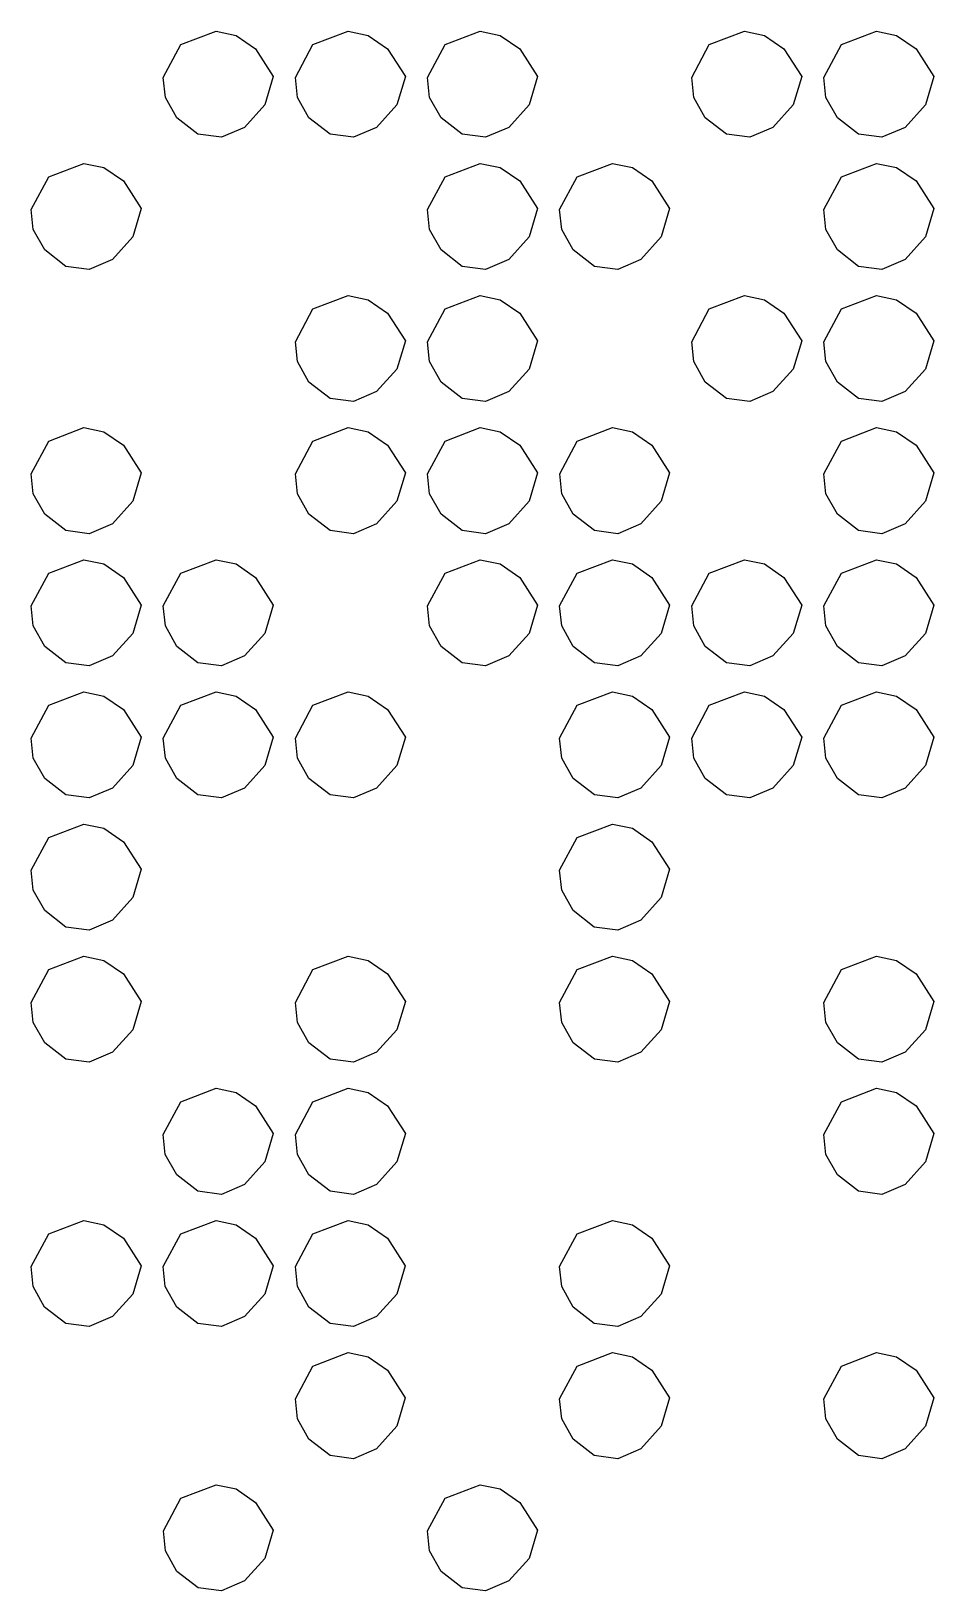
# Model space of a CAD drawing. Extents: x -13.9 to 69.6, y -29.8 to 53.7.
# Drawn here: x 53.9 to 69.32, y 2.16 to 28.81 of the extents above; entities that cross this region are included whole.
import ezdxf

# ---------------------------------------------------------------- set-up
doc = ezdxf.new("R2010")
doc.units = 0

msp = doc.modelspace()

# ---------------------------------------------------------------- linework, layer by layer
at = {"layer": 'Image'}
for p, q in [((56.454485, 28.578363), (57.05571, 28.807643)), ((57.05571, 28.807643), (57.397892, 28.735656)), ((58.712265, 28.578363), (59.31349, 28.807643)), ((59.31349, 28.807643), (59.655672, 28.735656)), ((60.970045, 28.578363), (61.57127, 28.807643)), ((61.57127, 28.807643), (61.913452, 28.735656)), ((65.485595, 28.578363), (66.08682, 28.807643)), ((66.08682, 28.807643), (66.429002, 28.735656)), ((67.743375, 28.578363), (68.3446, 28.807643)), ((68.3446, 28.807643), (68.686782, 28.735656)), ((56.154695, 28.018361), (56.454485, 28.578363)), ((57.397892, 28.735656), (57.72967, 28.50586)), ((58.412475, 28.018361), (58.712265, 28.578363)), ((59.655672, 28.735656), (59.98745, 28.50586)), ((60.670255, 28.018361), (60.970045, 28.578363)), ((61.913452, 28.735656), (62.24523, 28.50586)), ((65.185805, 28.018361), (65.485595, 28.578363)), ((66.429002, 28.735656), (66.76078, 28.50586)), ((67.443585, 28.018361), (67.743375, 28.578363)), ((68.686782, 28.735656), (69.01856, 28.50586)), ((57.72967, 28.50586), (58.032982, 28.034118)), ((59.98745, 28.50586), (60.290762, 28.034118)), ((62.24523, 28.50586), (62.548542, 28.034118)), ((66.76078, 28.50586), (67.064092, 28.034118)), ((69.01856, 28.50586), (69.321872, 28.034118)), ((56.189307, 27.676947), (56.154695, 28.018361)), ((58.032982, 28.034118), (57.889204, 27.550047)), ((58.447087, 27.676947), (58.412475, 28.018361)), ((60.290762, 28.034118), (60.146984, 27.550047)), ((60.704867, 27.676947), (60.670255, 28.018361)), ((62.548542, 28.034118), (62.404764, 27.550047)), ((65.220417, 27.676947), (65.185805, 28.018361)), ((67.064092, 28.034118), (66.920314, 27.550047)), ((67.478197, 27.676947), (67.443585, 28.018361)), ((69.321872, 28.034118), (69.178094, 27.550047)), ((56.38504, 27.32798), (56.189307, 27.676947)), ((57.889204, 27.550047), (57.542038, 27.164926)), ((58.64282, 27.32798), (58.447087, 27.676947)), ((60.146984, 27.550047), (59.799818, 27.164926)), ((60.9006, 27.32798), (60.704867, 27.676947)), ((62.404764, 27.550047), (62.057598, 27.164926)), ((65.41615, 27.32798), (65.220417, 27.676947)), ((66.920314, 27.550047), (66.573148, 27.164926)), ((67.67393, 27.32798), (67.478197, 27.676947)), ((69.178094, 27.550047), (68.830928, 27.164926)), ((56.385044, 27.327978), (56.38504, 27.32798)), ((56.747246, 27.047587), (56.385044, 27.327978)), ((58.642824, 27.327978), (58.64282, 27.32798)), ((59.005026, 27.047587), (58.642824, 27.327978)), ((60.900604, 27.327978), (60.9006, 27.32798)), ((61.262806, 27.047587), (60.900604, 27.327978)), ((65.416154, 27.327978), (65.41615, 27.32798)), ((65.778356, 27.047587), (65.416154, 27.327978)), ((67.673934, 27.327978), (67.67393, 27.32798)), ((68.036136, 27.047587), (67.673934, 27.327978)), ((57.147148, 26.995338), (56.747246, 27.047587)), ((57.542038, 27.164926), (57.147148, 26.995338)), ((59.404928, 26.995338), (59.005026, 27.047587)), ((59.799818, 27.164926), (59.404928, 26.995338)), ((61.662708, 26.995338), (61.262806, 27.047587)), ((62.057598, 27.164926), (61.662708, 26.995338)), ((66.178258, 26.995338), (65.778356, 27.047587)), ((66.573148, 27.164926), (66.178258, 26.995338)), ((68.436038, 26.995338), (68.036136, 27.047587)), ((68.830928, 27.164926), (68.436038, 26.995338)), ((54.196715, 26.320583), (54.79794, 26.549863)), ((54.79794, 26.549863), (55.140122, 26.477876)), ((55.140122, 26.477876), (55.4719, 26.24808)), ((60.970045, 26.320583), (61.57127, 26.549863)), ((61.57127, 26.549863), (61.913452, 26.477876)), ((61.913452, 26.477876), (62.24523, 26.24808)), ((63.227825, 26.320583), (63.82905, 26.549863)), ((63.82905, 26.549863), (64.171232, 26.477876)), ((64.171232, 26.477876), (64.50301, 26.24808)), ((67.743375, 26.320583), (68.3446, 26.549863)), ((68.3446, 26.549863), (68.686782, 26.477876)), ((68.686782, 26.477876), (69.01856, 26.24808)), ((53.896925, 25.760581), (54.196715, 26.320583)), ((55.4719, 26.24808), (55.775212, 25.776339)), ((60.670255, 25.760581), (60.970045, 26.320583)), ((62.24523, 26.24808), (62.548542, 25.776339)), ((62.928035, 25.760581), (63.227825, 26.320583)), ((64.50301, 26.24808), (64.806322, 25.776339)), ((67.443585, 25.760581), (67.743375, 26.320583)), ((69.01856, 26.24808), (69.321872, 25.776339)), ((53.931537, 25.419167), (53.896925, 25.760581)), ((55.775212, 25.776339), (55.631434, 25.292267)), ((60.704867, 25.419167), (60.670255, 25.760581)), ((62.548542, 25.776339), (62.404764, 25.292267)), ((62.962647, 25.419167), (62.928035, 25.760581)), ((64.806322, 25.776339), (64.662544, 25.292267)), ((67.478197, 25.419167), (67.443585, 25.760581)), ((69.321872, 25.776339), (69.178094, 25.292267)), ((54.12727, 25.0702), (53.931537, 25.419167)), ((60.9006, 25.0702), (60.704867, 25.419167)), ((63.15838, 25.0702), (62.962647, 25.419167)), ((67.67393, 25.0702), (67.478197, 25.419167)), ((54.127274, 25.070198), (54.12727, 25.0702)), ((54.489476, 24.789807), (54.127274, 25.070198)), ((55.631434, 25.292267), (55.284268, 24.907146)), ((60.900604, 25.070198), (60.9006, 25.0702)), ((61.262806, 24.789807), (60.900604, 25.070198)), ((62.404764, 25.292267), (62.057598, 24.907146)), ((63.158384, 25.070198), (63.15838, 25.0702)), ((63.520586, 24.789807), (63.158384, 25.070198)), ((64.662544, 25.292267), (64.315378, 24.907146)), ((67.673934, 25.070198), (67.67393, 25.0702)), ((68.036136, 24.789807), (67.673934, 25.070198)), ((69.178094, 25.292267), (68.830928, 24.907146)), ((54.889378, 24.737558), (54.489476, 24.789807)), ((55.284268, 24.907146), (54.889378, 24.737558)), ((61.662708, 24.737558), (61.262806, 24.789807)), ((62.057598, 24.907146), (61.662708, 24.737558)), ((63.920488, 24.737558), (63.520586, 24.789807)), ((64.315378, 24.907146), (63.920488, 24.737558)), ((68.436038, 24.737558), (68.036136, 24.789807)), ((68.830928, 24.907146), (68.436038, 24.737558)), ((58.712275, 24.062803), (59.3135, 24.292083)), ((59.3135, 24.292083), (59.655682, 24.220096)), ((60.970055, 24.062803), (61.57128, 24.292083)), ((61.57128, 24.292083), (61.913462, 24.220096)), ((65.485605, 24.062803), (66.08683, 24.292083)), ((66.08683, 24.292083), (66.429012, 24.220096)), ((67.743385, 24.062803), (68.34461, 24.292083)), ((68.34461, 24.292083), (68.686792, 24.220096)), ((58.412485, 23.502801), (58.712275, 24.062803)), ((59.655682, 24.220096), (59.98746, 23.9903)), ((59.98746, 23.9903), (60.290772, 23.518558)), ((60.670265, 23.502801), (60.970055, 24.062803)), ((61.913462, 24.220096), (62.24524, 23.9903)), ((62.24524, 23.9903), (62.548552, 23.518558)), ((65.185815, 23.502801), (65.485605, 24.062803)), ((66.429012, 24.220096), (66.76079, 23.9903)), ((66.76079, 23.9903), (67.064102, 23.518558)), ((67.443595, 23.502801), (67.743385, 24.062803)), ((68.686792, 24.220096), (69.01857, 23.9903)), ((69.01857, 23.9903), (69.321882, 23.518558)), ((58.447097, 23.161387), (58.412485, 23.502801)), ((60.290772, 23.518558), (60.146994, 23.034487)), ((60.704877, 23.161387), (60.670265, 23.502801)), ((62.548552, 23.518558), (62.404774, 23.034487)), ((65.220427, 23.161387), (65.185815, 23.502801)), ((67.064102, 23.518558), (66.920324, 23.034487)), ((67.478207, 23.161387), (67.443595, 23.502801)), ((69.321882, 23.518558), (69.178104, 23.034487)), ((58.64283, 22.81242), (58.447097, 23.161387)), ((60.146994, 23.034487), (59.799828, 22.649366)), ((60.90061, 22.81242), (60.704877, 23.161387)), ((62.404774, 23.034487), (62.057608, 22.649366)), ((65.41616, 22.81242), (65.220427, 23.161387)), ((66.920324, 23.034487), (66.573158, 22.649366)), ((67.67394, 22.81242), (67.478207, 23.161387)), ((69.178104, 23.034487), (68.830938, 22.649366)), ((58.642834, 22.812418), (58.64283, 22.81242)), ((59.005036, 22.532027), (58.642834, 22.812418)), ((60.900614, 22.812418), (60.90061, 22.81242)), ((61.262816, 22.532027), (60.900614, 22.812418)), ((65.416164, 22.812418), (65.41616, 22.81242)), ((65.778366, 22.532027), (65.416164, 22.812418)), ((67.673944, 22.812418), (67.67394, 22.81242)), ((68.036146, 22.532027), (67.673944, 22.812418)), ((59.404938, 22.479778), (59.005036, 22.532027)), ((59.799828, 22.649366), (59.404938, 22.479778)), ((61.662718, 22.479778), (61.262816, 22.532027)), ((62.057608, 22.649366), (61.662718, 22.479778)), ((66.178268, 22.479778), (65.778366, 22.532027)), ((66.573158, 22.649366), (66.178268, 22.479778)), ((68.436048, 22.479778), (68.036146, 22.532027)), ((68.830938, 22.649366), (68.436048, 22.479778)), ((54.196775, 21.805023), (54.798, 22.034303)), ((54.798, 22.034303), (55.140182, 21.962316)), ((55.140182, 21.962316), (55.47196, 21.73252)), ((58.712325, 21.805023), (59.31355, 22.034303)), ((59.31355, 22.034303), (59.655732, 21.962316)), ((59.655732, 21.962316), (59.98751, 21.73252)), ((60.970105, 21.805023), (61.57133, 22.034303)), ((61.57133, 22.034303), (61.913512, 21.962316)), ((61.913512, 21.962316), (62.24529, 21.73252)), ((63.227885, 21.805023), (63.82911, 22.034303)), ((63.82911, 22.034303), (64.171292, 21.962316)), ((64.171292, 21.962316), (64.50307, 21.73252)), ((67.743435, 21.805023), (68.34466, 22.034303)), ((68.34466, 22.034303), (68.686842, 21.962316)), ((68.686842, 21.962316), (69.01862, 21.73252)), ((53.896985, 21.245021), (54.196775, 21.805023)), ((55.47196, 21.73252), (55.775272, 21.260779)), ((58.412535, 21.245021), (58.712325, 21.805023)), ((59.98751, 21.73252), (60.290822, 21.260779)), ((60.670315, 21.245021), (60.970105, 21.805023)), ((62.24529, 21.73252), (62.548602, 21.260779)), ((62.928095, 21.245021), (63.227885, 21.805023)), ((64.50307, 21.73252), (64.806382, 21.260779)), ((67.443645, 21.245021), (67.743435, 21.805023)), ((69.01862, 21.73252), (69.321932, 21.260779)), ((53.931597, 20.903607), (53.896985, 21.245021)), ((55.775272, 21.260779), (55.631494, 20.776707)), ((58.447147, 20.903607), (58.412535, 21.245021)), ((60.290822, 21.260779), (60.147044, 20.776707)), ((60.704927, 20.903607), (60.670315, 21.245021)), ((62.548602, 21.260779), (62.404824, 20.776707)), ((62.962707, 20.903607), (62.928095, 21.245021)), ((64.806382, 21.260779), (64.662604, 20.776707)), ((67.478257, 20.903607), (67.443645, 21.245021)), ((69.321932, 21.260779), (69.178154, 20.776707)), ((54.12733, 20.55464), (53.931597, 20.903607)), ((58.64288, 20.55464), (58.447147, 20.903607)), ((60.90066, 20.55464), (60.704927, 20.903607)), ((63.15844, 20.55464), (62.962707, 20.903607)), ((67.67399, 20.55464), (67.478257, 20.903607)), ((54.127334, 20.554638), (54.12733, 20.55464)), ((54.489536, 20.274247), (54.127334, 20.554638)), ((55.631494, 20.776707), (55.284328, 20.391586)), ((58.642884, 20.554638), (58.64288, 20.55464)), ((59.005086, 20.274247), (58.642884, 20.554638)), ((60.147044, 20.776707), (59.799878, 20.391586)), ((60.900664, 20.554638), (60.90066, 20.55464)), ((61.262866, 20.274247), (60.900664, 20.554638)), ((62.404824, 20.776707), (62.057658, 20.391586)), ((63.158444, 20.554638), (63.15844, 20.55464)), ((63.520646, 20.274247), (63.158444, 20.554638)), ((64.662604, 20.776707), (64.315438, 20.391586)), ((67.673994, 20.554638), (67.67399, 20.55464)), ((68.036196, 20.274247), (67.673994, 20.554638)), ((69.178154, 20.776707), (68.830988, 20.391586)), ((54.889438, 20.221998), (54.489536, 20.274247)), ((55.284328, 20.391586), (54.889438, 20.221998)), ((59.404988, 20.221998), (59.005086, 20.274247)), ((59.799878, 20.391586), (59.404988, 20.221998)), ((61.662768, 20.221998), (61.262866, 20.274247)), ((62.057658, 20.391586), (61.662768, 20.221998)), ((63.920548, 20.221998), (63.520646, 20.274247)), ((64.315438, 20.391586), (63.920548, 20.221998)), ((68.436098, 20.221998), (68.036196, 20.274247)), ((68.830988, 20.391586), (68.436098, 20.221998)), ((54.196735, 19.547243), (54.79796, 19.776523)), ((54.79796, 19.776523), (55.140142, 19.704536)), ((56.454515, 19.547243), (57.05574, 19.776523)), ((57.05574, 19.776523), (57.397922, 19.704536)), ((60.970065, 19.547243), (61.57129, 19.776523)), ((61.57129, 19.776523), (61.913472, 19.704536)), ((63.227845, 19.547243), (63.82907, 19.776523)), ((63.82907, 19.776523), (64.171252, 19.704536)), ((65.485625, 19.547243), (66.08685, 19.776523)), ((66.08685, 19.776523), (66.429032, 19.704536)), ((67.743405, 19.547243), (68.34463, 19.776523)), ((68.34463, 19.776523), (68.686812, 19.704536)), ((53.896945, 18.987241), (54.196735, 19.547243)), ((55.140142, 19.704536), (55.47192, 19.47474)), ((55.47192, 19.47474), (55.775232, 19.002998)), ((56.154725, 18.987241), (56.454515, 19.547243)), ((57.397922, 19.704536), (57.7297, 19.47474)), ((57.7297, 19.47474), (58.033012, 19.002998)), ((60.670275, 18.987241), (60.970065, 19.547243)), ((61.913472, 19.704536), (62.24525, 19.47474)), ((62.24525, 19.47474), (62.548562, 19.002998)), ((62.928055, 18.987241), (63.227845, 19.547243)), ((64.171252, 19.704536), (64.50303, 19.47474)), ((64.50303, 19.47474), (64.806342, 19.002998)), ((65.185835, 18.987241), (65.485625, 19.547243)), ((66.429032, 19.704536), (66.76081, 19.47474)), ((66.76081, 19.47474), (67.064122, 19.002998)), ((67.443615, 18.987241), (67.743405, 19.547243)), ((68.686812, 19.704536), (69.01859, 19.47474)), ((69.01859, 19.47474), (69.321902, 19.002998)), ((53.931557, 18.645827), (53.896945, 18.987241)), ((55.775232, 19.002998), (55.631454, 18.518927)), ((56.189337, 18.645827), (56.154725, 18.987241)), ((58.033012, 19.002998), (57.889234, 18.518927)), ((60.704887, 18.645827), (60.670275, 18.987241)), ((62.548562, 19.002998), (62.404784, 18.518927)), ((62.962667, 18.645827), (62.928055, 18.987241)), ((64.806342, 19.002998), (64.662564, 18.518927)), ((65.220447, 18.645827), (65.185835, 18.987241)), ((67.064122, 19.002998), (66.920344, 18.518927)), ((67.478227, 18.645827), (67.443615, 18.987241)), ((69.321902, 19.002998), (69.178124, 18.518927)), ((54.12729, 18.29686), (53.931557, 18.645827)), ((55.631454, 18.518927), (55.284288, 18.133806)), ((56.38507, 18.29686), (56.189337, 18.645827)), ((57.889234, 18.518927), (57.542068, 18.133806)), ((60.90062, 18.29686), (60.704887, 18.645827)), ((62.404784, 18.518927), (62.057618, 18.133806)), ((63.1584, 18.29686), (62.962667, 18.645827)), ((64.662564, 18.518927), (64.315398, 18.133806)), ((65.41618, 18.29686), (65.220447, 18.645827)), ((66.920344, 18.518927), (66.573178, 18.133806)), ((67.67396, 18.29686), (67.478227, 18.645827)), ((69.178124, 18.518927), (68.830958, 18.133806)), ((54.127294, 18.296858), (54.12729, 18.29686)), ((54.489496, 18.016467), (54.127294, 18.296858)), ((55.284288, 18.133806), (54.889398, 17.964218)), ((56.385074, 18.296858), (56.38507, 18.29686)), ((56.747276, 18.016467), (56.385074, 18.296858)), ((57.542068, 18.133806), (57.147178, 17.964218)), ((60.900624, 18.296858), (60.90062, 18.29686)), ((61.262826, 18.016467), (60.900624, 18.296858)), ((62.057618, 18.133806), (61.662728, 17.964218)), ((63.158404, 18.296858), (63.1584, 18.29686)), ((63.520606, 18.016467), (63.158404, 18.296858)), ((64.315398, 18.133806), (63.920508, 17.964218)), ((65.416184, 18.296858), (65.41618, 18.29686)), ((65.778386, 18.016467), (65.416184, 18.296858)), ((66.573178, 18.133806), (66.178288, 17.964218)), ((67.673964, 18.296858), (67.67396, 18.29686)), ((68.036166, 18.016467), (67.673964, 18.296858)), ((68.830958, 18.133806), (68.436068, 17.964218)), ((54.889398, 17.964218), (54.489496, 18.016467)), ((57.147178, 17.964218), (56.747276, 18.016467)), ((61.662728, 17.964218), (61.262826, 18.016467)), ((63.920508, 17.964218), (63.520606, 18.016467)), ((66.178288, 17.964218), (65.778386, 18.016467)), ((68.436068, 17.964218), (68.036166, 18.016467)), ((54.196635, 17.289463), (54.79786, 17.518743)), ((54.79786, 17.518743), (55.140042, 17.446756)), ((55.140042, 17.446756), (55.47182, 17.21696)), ((56.454415, 17.289463), (57.05564, 17.518743)), ((57.05564, 17.518743), (57.397822, 17.446756)), ((57.397822, 17.446756), (57.7296, 17.21696)), ((58.712195, 17.289463), (59.31342, 17.518743)), ((59.31342, 17.518743), (59.655602, 17.446756)), ((59.655602, 17.446756), (59.98738, 17.21696)), ((63.227745, 17.289463), (63.82897, 17.518743)), ((63.82897, 17.518743), (64.171152, 17.446756)), ((64.171152, 17.446756), (64.50293, 17.21696)), ((65.485525, 17.289463), (66.08675, 17.518743)), ((66.08675, 17.518743), (66.428932, 17.446756)), ((66.428932, 17.446756), (66.76071, 17.21696)), ((67.743305, 17.289463), (68.34453, 17.518743)), ((68.34453, 17.518743), (68.686712, 17.446756)), ((68.686712, 17.446756), (69.01849, 17.21696)), ((53.896845, 16.729461), (54.196635, 17.289463)), ((55.47182, 17.21696), (55.775132, 16.745219)), ((56.154625, 16.729461), (56.454415, 17.289463)), ((57.7296, 17.21696), (58.032912, 16.745219)), ((58.412405, 16.729461), (58.712195, 17.289463)), ((59.98738, 17.21696), (60.290692, 16.745219)), ((62.927955, 16.729461), (63.227745, 17.289463)), ((64.50293, 17.21696), (64.806242, 16.745219)), ((65.185735, 16.729461), (65.485525, 17.289463)), ((66.76071, 17.21696), (67.064022, 16.745219)), ((67.443515, 16.729461), (67.743305, 17.289463)), ((69.01849, 17.21696), (69.321802, 16.745219)), ((53.931457, 16.388047), (53.896845, 16.729461)), ((55.775132, 16.745219), (55.631354, 16.261147)), ((56.189237, 16.388047), (56.154625, 16.729461)), ((58.032912, 16.745219), (57.889134, 16.261147)), ((58.447017, 16.388047), (58.412405, 16.729461)), ((60.290692, 16.745219), (60.146914, 16.261147)), ((62.962567, 16.388047), (62.927955, 16.729461)), ((64.806242, 16.745219), (64.662464, 16.261147)), ((65.220347, 16.388047), (65.185735, 16.729461)), ((67.064022, 16.745219), (66.920244, 16.261147)), ((67.478127, 16.388047), (67.443515, 16.729461)), ((69.321802, 16.745219), (69.178024, 16.261147)), ((54.12719, 16.03908), (53.931457, 16.388047)), ((55.631354, 16.261147), (55.284188, 15.876026)), ((56.38497, 16.03908), (56.189237, 16.388047)), ((57.889134, 16.261147), (57.541968, 15.876026)), ((58.64275, 16.03908), (58.447017, 16.388047)), ((60.146914, 16.261147), (59.799748, 15.876026)), ((63.1583, 16.03908), (62.962567, 16.388047)), ((64.662464, 16.261147), (64.315298, 15.876026)), ((65.41608, 16.03908), (65.220347, 16.388047)), ((66.920244, 16.261147), (66.573078, 15.876026)), ((67.67386, 16.03908), (67.478127, 16.388047)), ((69.178024, 16.261147), (68.830858, 15.876026)), ((54.127194, 16.039078), (54.12719, 16.03908)), ((54.489396, 15.758687), (54.127194, 16.039078)), ((56.384974, 16.039078), (56.38497, 16.03908)), ((56.747176, 15.758687), (56.384974, 16.039078)), ((58.642754, 16.039078), (58.64275, 16.03908)), ((59.004956, 15.758687), (58.642754, 16.039078)), ((63.158304, 16.039078), (63.1583, 16.03908)), ((63.520506, 15.758687), (63.158304, 16.039078)), ((65.416084, 16.039078), (65.41608, 16.03908)), ((65.778286, 15.758687), (65.416084, 16.039078)), ((67.673864, 16.039078), (67.67386, 16.03908)), ((68.036066, 15.758687), (67.673864, 16.039078)), ((54.889298, 15.706438), (54.489396, 15.758687)), ((55.284188, 15.876026), (54.889298, 15.706438)), ((57.147078, 15.706438), (56.747176, 15.758687)), ((57.541968, 15.876026), (57.147078, 15.706438)), ((59.404858, 15.706438), (59.004956, 15.758687)), ((59.799748, 15.876026), (59.404858, 15.706438)), ((63.920408, 15.706438), (63.520506, 15.758687)), ((64.315298, 15.876026), (63.920408, 15.706438)), ((66.178188, 15.706438), (65.778286, 15.758687)), ((66.573078, 15.876026), (66.178188, 15.706438)), ((68.435968, 15.706438), (68.036066, 15.758687)), ((68.830858, 15.876026), (68.435968, 15.706438)), ((54.196565, 15.031683), (54.79779, 15.260963)), ((54.79779, 15.260963), (55.139972, 15.188976)), ((63.227665, 15.031683), (63.82889, 15.260963)), ((63.82889, 15.260963), (64.171072, 15.188976)), ((53.896775, 14.471681), (54.196565, 15.031683)), ((55.139972, 15.188976), (55.47175, 14.95918)), ((55.47175, 14.95918), (55.775062, 14.487438)), ((62.927875, 14.471681), (63.227665, 15.031683)), ((64.171072, 15.188976), (64.50285, 14.95918)), ((64.50285, 14.95918), (64.806162, 14.487438)), ((53.931387, 14.130267), (53.896775, 14.471681)), ((55.775062, 14.487438), (55.631284, 14.003367)), ((62.962487, 14.130267), (62.927875, 14.471681)), ((64.806162, 14.487438), (64.662384, 14.003367)), ((54.12712, 13.7813), (53.931387, 14.130267)), ((63.15822, 13.7813), (62.962487, 14.130267)), ((55.631284, 14.003367), (55.284118, 13.618246)), ((64.662384, 14.003367), (64.315218, 13.618246)), ((54.127124, 13.781298), (54.12712, 13.7813)), ((54.489326, 13.500907), (54.127124, 13.781298)), ((55.284118, 13.618246), (54.889228, 13.448658)), ((63.158224, 13.781298), (63.15822, 13.7813)), ((63.520426, 13.500907), (63.158224, 13.781298)), ((64.315218, 13.618246), (63.920328, 13.448658)), ((54.889228, 13.448658), (54.489326, 13.500907)), ((63.920328, 13.448658), (63.520426, 13.500907)), ((54.196655, 12.773953), (54.79788, 13.003233)), ((54.79788, 13.003233), (55.140062, 12.931246)), ((55.140062, 12.931246), (55.47184, 12.70145)), ((58.712205, 12.773953), (59.31343, 13.003233)), ((59.31343, 13.003233), (59.655612, 12.931246)), ((59.655612, 12.931246), (59.98739, 12.70145)), ((63.227755, 12.773953), (63.82898, 13.003233)), ((63.82898, 13.003233), (64.171162, 12.931246)), ((64.171162, 12.931246), (64.50294, 12.70145)), ((67.743305, 12.773953), (68.34453, 13.003233)), ((68.34453, 13.003233), (68.686712, 12.931246)), ((68.686712, 12.931246), (69.01849, 12.70145)), ((53.896865, 12.213951), (54.196655, 12.773953)), ((55.47184, 12.70145), (55.775152, 12.229709)), ((58.412415, 12.213951), (58.712205, 12.773953)), ((59.98739, 12.70145), (60.290702, 12.229709)), ((62.927965, 12.213951), (63.227755, 12.773953)), ((64.50294, 12.70145), (64.806252, 12.229709)), ((67.443515, 12.213951), (67.743305, 12.773953)), ((69.01849, 12.70145), (69.321802, 12.229709)), ((53.931477, 11.872537), (53.896865, 12.213951)), ((55.775152, 12.229709), (55.631374, 11.745638)), ((58.447027, 11.872537), (58.412415, 12.213951)), ((60.290702, 12.229709), (60.146924, 11.745638)), ((62.962577, 11.872537), (62.927965, 12.213951)), ((64.806252, 12.229709), (64.662474, 11.745638)), ((67.478127, 11.872537), (67.443515, 12.213951)), ((69.321802, 12.229709), (69.178024, 11.745638)), ((54.12721, 11.52357), (53.931477, 11.872537)), ((55.631374, 11.745638), (55.284208, 11.360517)), ((58.64276, 11.52357), (58.447027, 11.872537)), ((60.146924, 11.745638), (59.799758, 11.360517)), ((63.15831, 11.52357), (62.962577, 11.872537)), ((64.662474, 11.745638), (64.315308, 11.360517)), ((67.67386, 11.52357), (67.478127, 11.872537)), ((69.178024, 11.745638), (68.830858, 11.360517)), ((54.127214, 11.523569), (54.12721, 11.52357)), ((54.489416, 11.243178), (54.127214, 11.523569)), ((58.642764, 11.523569), (58.64276, 11.52357)), ((59.004966, 11.243178), (58.642764, 11.523569)), ((63.158314, 11.523569), (63.15831, 11.52357)), ((63.520516, 11.243178), (63.158314, 11.523569)), ((67.673864, 11.523569), (67.67386, 11.52357)), ((68.036066, 11.243178), (67.673864, 11.523569)), ((54.889318, 11.190929), (54.489416, 11.243178)), ((55.284208, 11.360517), (54.889318, 11.190929)), ((59.404868, 11.190929), (59.004966, 11.243178)), ((59.799758, 11.360517), (59.404868, 11.190929)), ((63.920418, 11.190929), (63.520516, 11.243178)), ((64.315308, 11.360517), (63.920418, 11.190929)), ((68.435968, 11.190929), (68.036066, 11.243178)), ((68.830858, 11.360517), (68.435968, 11.190929)), ((56.454365, 10.516173), (57.05559, 10.745453)), ((57.05559, 10.745453), (57.397772, 10.673466)), ((57.397772, 10.673466), (57.72955, 10.44367)), ((58.712145, 10.516173), (59.31337, 10.745453)), ((59.31337, 10.745453), (59.655552, 10.673466)), ((59.655552, 10.673466), (59.98733, 10.44367)), ((67.743245, 10.516173), (68.34447, 10.745453)), ((68.34447, 10.745453), (68.686652, 10.673466)), ((68.686652, 10.673466), (69.01843, 10.44367)), ((56.154575, 9.956171), (56.454365, 10.516173)), ((57.72955, 10.44367), (58.032862, 9.971929)), ((58.412355, 9.956171), (58.712145, 10.516173)), ((59.98733, 10.44367), (60.290642, 9.971929)), ((67.443455, 9.956171), (67.743245, 10.516173)), ((69.01843, 10.44367), (69.321742, 9.971929)), ((56.189187, 9.614757), (56.154575, 9.956171)), ((58.032862, 9.971929), (57.889084, 9.487857)), ((58.446967, 9.614757), (58.412355, 9.956171)), ((60.290642, 9.971929), (60.146864, 9.487857)), ((67.478067, 9.614757), (67.443455, 9.956171)), ((69.321742, 9.971929), (69.177964, 9.487857)), ((56.38492, 9.26579), (56.189187, 9.614757)), ((58.6427, 9.26579), (58.446967, 9.614757)), ((67.6738, 9.26579), (67.478067, 9.614757)), ((57.889084, 9.487857), (57.541918, 9.102736)), ((60.146864, 9.487857), (59.799698, 9.102736)), ((69.177964, 9.487857), (68.830798, 9.102736)), ((56.384924, 9.265788), (56.38492, 9.26579)), ((56.747126, 8.985397), (56.384924, 9.265788)), ((57.541918, 9.102736), (57.147028, 8.933148)), ((58.642704, 9.265788), (58.6427, 9.26579)), ((59.004906, 8.985397), (58.642704, 9.265788)), ((59.799698, 9.102736), (59.404808, 8.933148)), ((67.673804, 9.265788), (67.6738, 9.26579)), ((68.036006, 8.985397), (67.673804, 9.265788)), ((68.830798, 9.102736), (68.435908, 8.933148)), ((57.147028, 8.933148), (56.747126, 8.985397)), ((59.404808, 8.933148), (59.004906, 8.985397)), ((68.435908, 8.933148), (68.036006, 8.985397)), ((54.196535, 8.258393), (54.79776, 8.487673)), ((54.79776, 8.487673), (55.139942, 8.415686)), ((55.139942, 8.415686), (55.47172, 8.18589)), ((56.454315, 8.258393), (57.05554, 8.487673)), ((57.05554, 8.487673), (57.397722, 8.415686)), ((57.397722, 8.415686), (57.7295, 8.18589)), ((58.712095, 8.258393), (59.31332, 8.487673)), ((59.31332, 8.487673), (59.655502, 8.415686)), ((59.655502, 8.415686), (59.98728, 8.18589)), ((63.227645, 8.258393), (63.82887, 8.487673)), ((63.82887, 8.487673), (64.171052, 8.415686)), ((64.171052, 8.415686), (64.50283, 8.18589)), ((53.896745, 7.698391), (54.196535, 8.258393)), ((55.47172, 8.18589), (55.775032, 7.714149)), ((56.154525, 7.698391), (56.454315, 8.258393)), ((57.7295, 8.18589), (58.032812, 7.714149)), ((58.412305, 7.698391), (58.712095, 8.258393)), ((59.98728, 8.18589), (60.290592, 7.714149)), ((62.927855, 7.698391), (63.227645, 8.258393)), ((64.50283, 8.18589), (64.806142, 7.714149)), ((53.931357, 7.356977), (53.896745, 7.698391)), ((55.775032, 7.714149), (55.631254, 7.230077)), ((56.189137, 7.356977), (56.154525, 7.698391)), ((58.032812, 7.714149), (57.889034, 7.230077)), ((58.446917, 7.356977), (58.412305, 7.698391)), ((60.290592, 7.714149), (60.146814, 7.230077)), ((62.962467, 7.356977), (62.927855, 7.698391)), ((64.806142, 7.714149), (64.662364, 7.230077)), ((54.12709, 7.00801), (53.931357, 7.356977)), ((55.631254, 7.230077), (55.284088, 6.844956)), ((56.38487, 7.00801), (56.189137, 7.356977)), ((57.889034, 7.230077), (57.541868, 6.844956)), ((58.64265, 7.00801), (58.446917, 7.356977)), ((60.146814, 7.230077), (59.799648, 6.844956)), ((63.1582, 7.00801), (62.962467, 7.356977)), ((64.662364, 7.230077), (64.315198, 6.844956)), ((54.127094, 7.008008), (54.12709, 7.00801)), ((54.489296, 6.727617), (54.127094, 7.008008)), ((56.384874, 7.008008), (56.38487, 7.00801)), ((56.747076, 6.727617), (56.384874, 7.008008)), ((58.642654, 7.008008), (58.64265, 7.00801)), ((59.004856, 6.727617), (58.642654, 7.008008)), ((63.158204, 7.008008), (63.1582, 7.00801)), ((63.520406, 6.727617), (63.158204, 7.008008)), ((54.889198, 6.675368), (54.489296, 6.727617)), ((55.284088, 6.844956), (54.889198, 6.675368)), ((57.146978, 6.675368), (56.747076, 6.727617)), ((57.541868, 6.844956), (57.146978, 6.675368)), ((59.404758, 6.675368), (59.004856, 6.727617)), ((59.799648, 6.844956), (59.404758, 6.675368)), ((63.920308, 6.675368), (63.520406, 6.727617)), ((64.315198, 6.844956), (63.920308, 6.675368)), ((58.712065, 6.000613), (59.31329, 6.229893)), ((59.31329, 6.229893), (59.655472, 6.157906)), ((59.655472, 6.157906), (59.98725, 5.92811)), ((63.227615, 6.000613), (63.82884, 6.229893)), ((63.82884, 6.229893), (64.171022, 6.157906)), ((64.171022, 6.157906), (64.5028, 5.92811)), ((67.743165, 6.000613), (68.34439, 6.229893)), ((68.34439, 6.229893), (68.686572, 6.157906)), ((68.686572, 6.157906), (69.01835, 5.92811)), ((58.412275, 5.440611), (58.712065, 6.000613)), ((59.98725, 5.92811), (60.290562, 5.456368)), ((62.927825, 5.440611), (63.227615, 6.000613)), ((64.5028, 5.92811), (64.806112, 5.456368)), ((67.443375, 5.440611), (67.743165, 6.000613)), ((69.01835, 5.92811), (69.321662, 5.456368)), ((58.446887, 5.099197), (58.412275, 5.440611)), ((60.290562, 5.456368), (60.146784, 4.972297)), ((62.962437, 5.099197), (62.927825, 5.440611)), ((64.806112, 5.456368), (64.662334, 4.972297)), ((67.477987, 5.099197), (67.443375, 5.440611)), ((69.321662, 5.456368), (69.177884, 4.972297)), ((58.64262, 4.75023), (58.446887, 5.099197)), ((63.15817, 4.75023), (62.962437, 5.099197)), ((67.67372, 4.75023), (67.477987, 5.099197)), ((60.146784, 4.972297), (59.799618, 4.587176)), ((64.662334, 4.972297), (64.315168, 4.587176)), ((69.177884, 4.972297), (68.830718, 4.587176)), ((58.642624, 4.750228), (58.64262, 4.75023)), ((59.004826, 4.469837), (58.642624, 4.750228)), ((59.799618, 4.587176), (59.404728, 4.417588)), ((63.158174, 4.750228), (63.15817, 4.75023)), ((63.520376, 4.469837), (63.158174, 4.750228)), ((64.315168, 4.587176), (63.920278, 4.417588)), ((67.673724, 4.750228), (67.67372, 4.75023)), ((68.035926, 4.469837), (67.673724, 4.750228)), ((68.830718, 4.587176), (68.435828, 4.417588)), ((59.404728, 4.417588), (59.004826, 4.469837)), ((63.920278, 4.417588), (63.520376, 4.469837)), ((68.435828, 4.417588), (68.035926, 4.469837)), ((56.155215, 3.182871), (56.455005, 3.742873)), ((56.455005, 3.742873), (57.05623, 3.972153)), ((57.05623, 3.972153), (57.398412, 3.900166)), ((57.398412, 3.900166), (57.73019, 3.67037)), ((60.670765, 3.182871), (60.970555, 3.742873)), ((60.970555, 3.742873), (61.57178, 3.972153)), ((61.57178, 3.972153), (61.913962, 3.900166)), ((61.913962, 3.900166), (62.24574, 3.67037)), ((57.73019, 3.67037), (58.033502, 3.198629)), ((62.24574, 3.67037), (62.549052, 3.198629)), ((58.033502, 3.198629), (57.889724, 2.714557)), ((62.549052, 3.198629), (62.405274, 2.714557)), ((56.189827, 2.841457), (56.155215, 3.182871)), ((60.705377, 2.841457), (60.670765, 3.182871)), ((56.38556, 2.49249), (56.189827, 2.841457)), ((57.889724, 2.714557), (57.542558, 2.329436)), ((60.90111, 2.49249), (60.705377, 2.841457)), ((62.405274, 2.714557), (62.058108, 2.329436)), ((56.385564, 2.492488), (56.38556, 2.49249)), ((56.747766, 2.212097), (56.385564, 2.492488)), ((60.901114, 2.492488), (60.90111, 2.49249)), ((61.263316, 2.212097), (60.901114, 2.492488)), ((57.147668, 2.159848), (56.747766, 2.212097)), ((57.542558, 2.329436), (57.147668, 2.159848)), ((61.663218, 2.159848), (61.263316, 2.212097)), ((62.058108, 2.329436), (61.663218, 2.159848))]:
    msp.add_line(p, q, dxfattribs=at)

doc.saveas('drawing.dxf')
